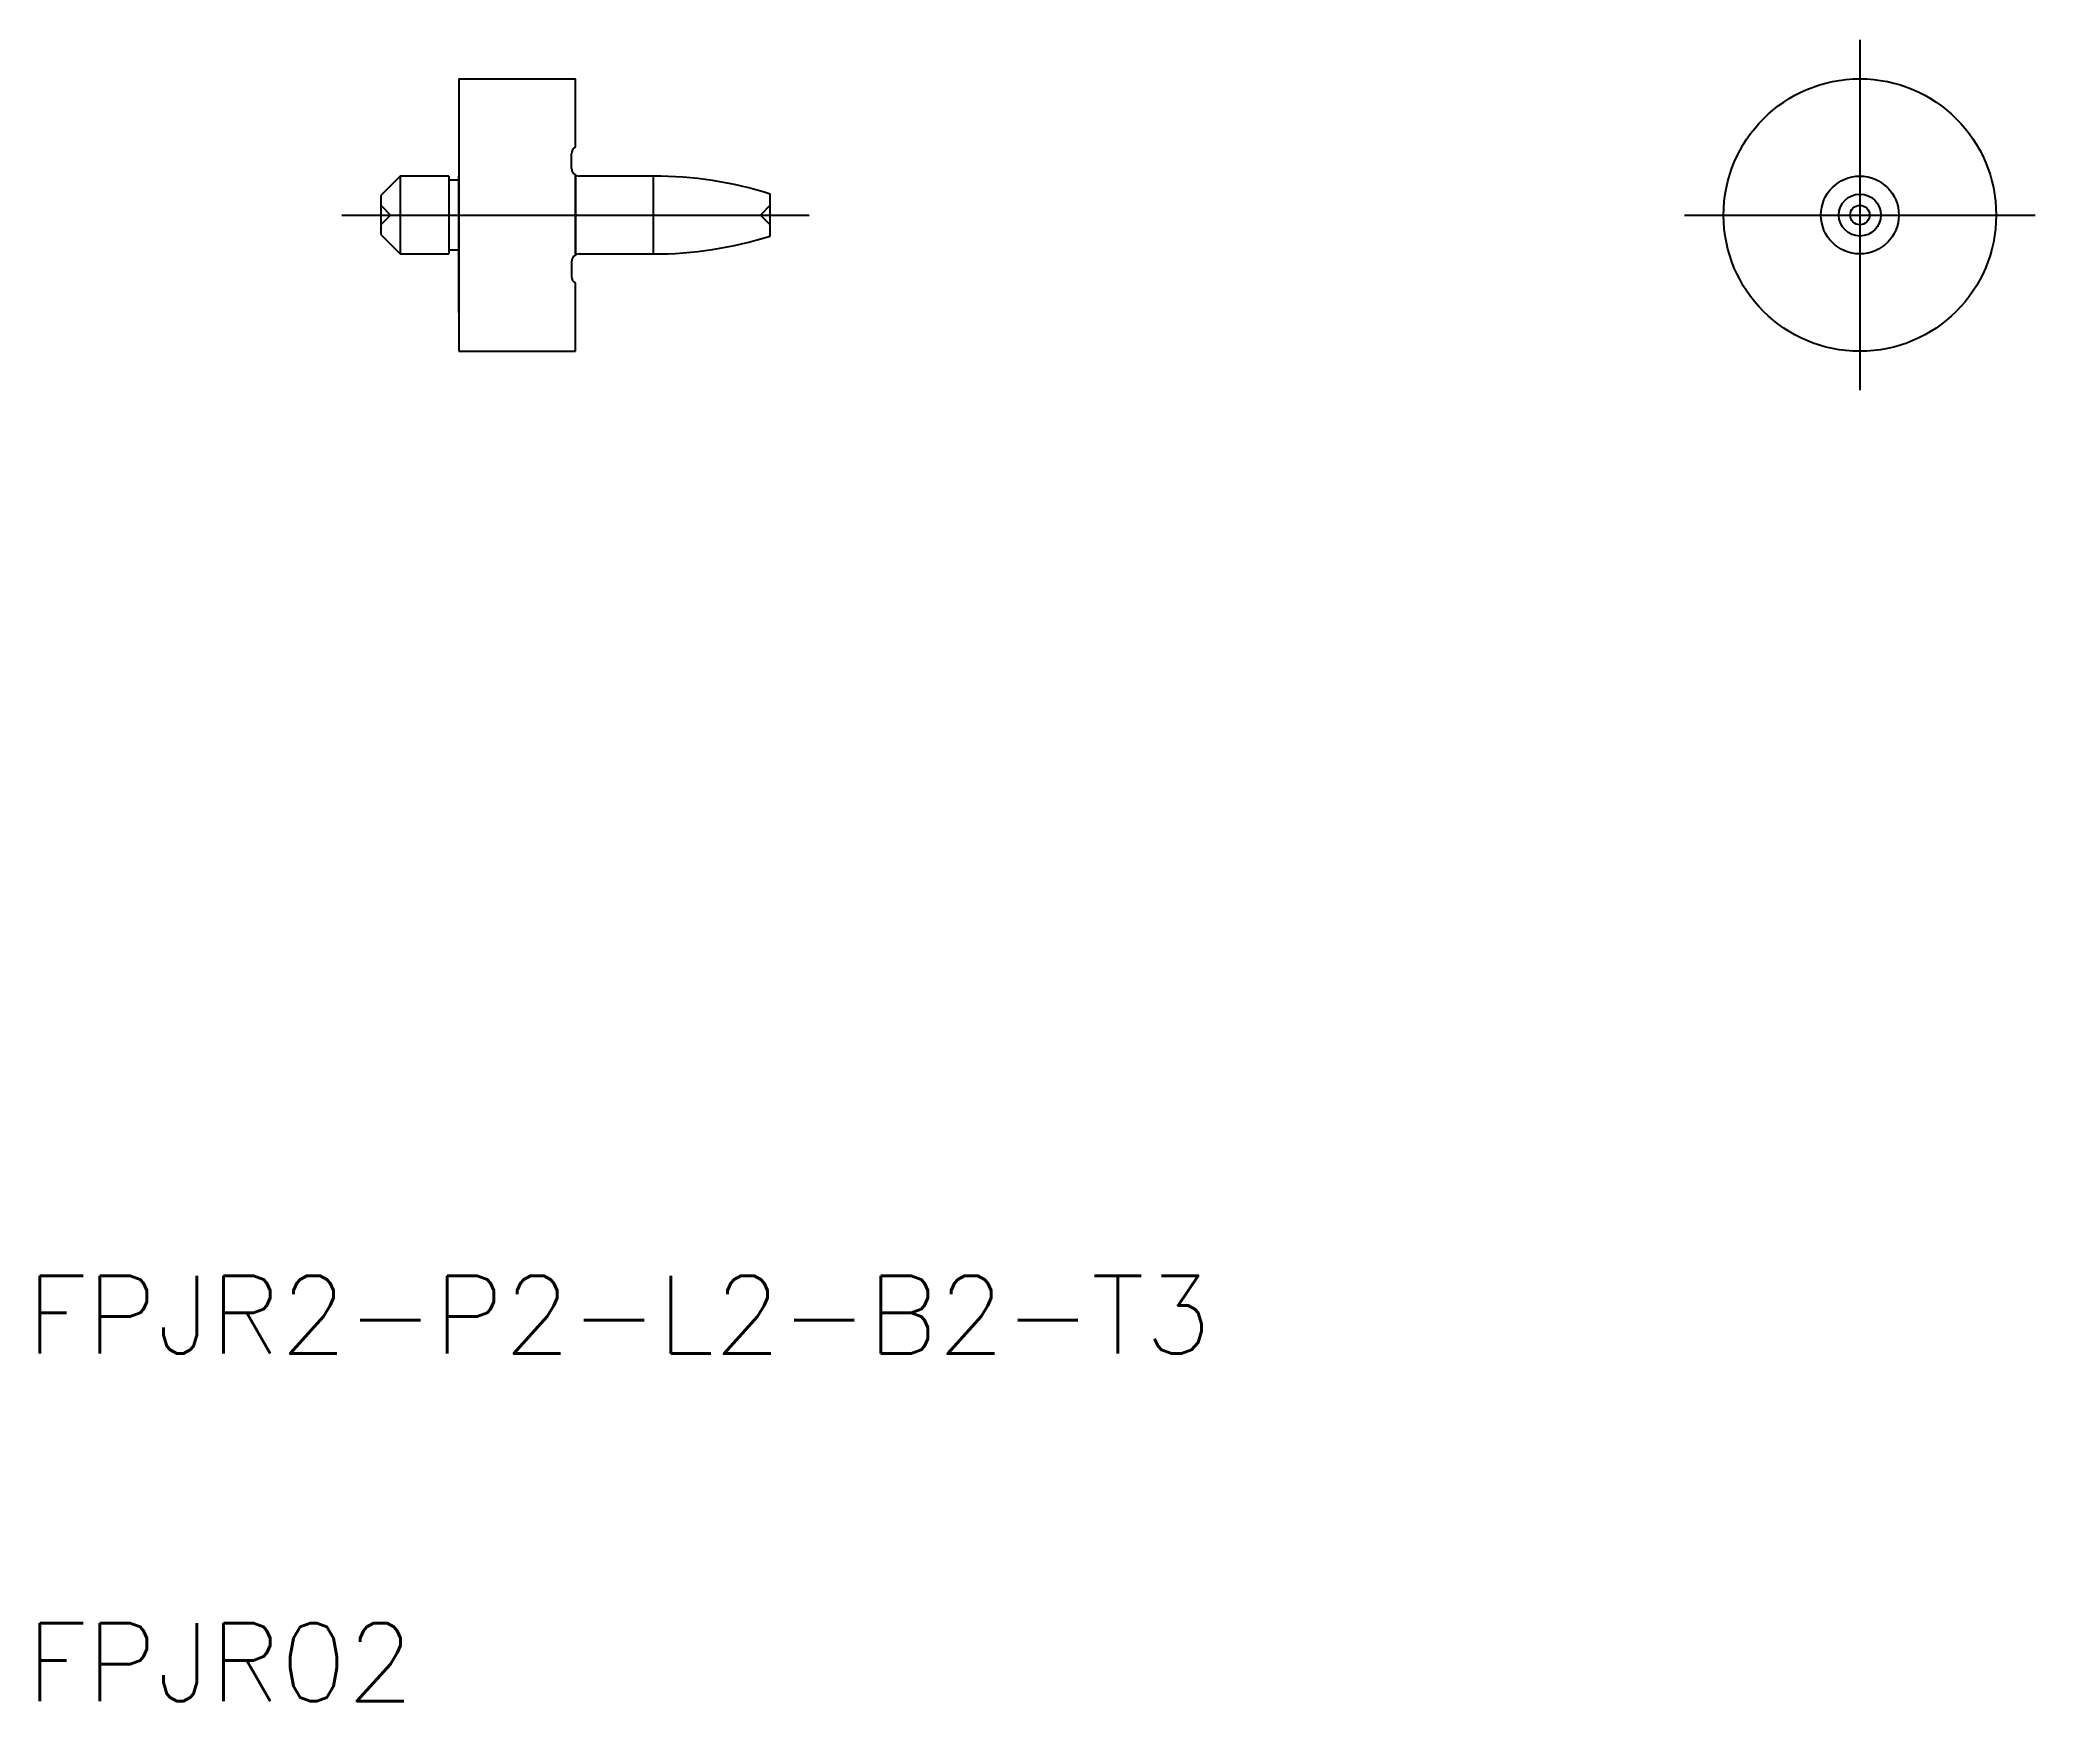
# Model space of a CAD drawing. Extents: x 66 to 117.2, y 134.2 to 176.9.
import ezdxf

# ---------------------------------------------------------------- set-up
doc = ezdxf.new("R2010")
doc.units = 0
doc.linetypes.add('CENTER', pattern=[17.5, 13, -1.5, 1.5, -1.5])
doc.linetypes.add('DASHED', pattern=[3.5, 2, -1.5])
doc.layers.get('0').update_dxf_attribs({"linetype": 'CONTINUOUS'})
doc.layers.add('CENTER', color=1, linetype='CENTER')
doc.styles.get("Standard").update_dxf_attribs({"font": 'txt.shx', "bigfont": '@extfont2.shx'})

msp = doc.modelspace()

# ---------------------------------------------------------------- linework, layer by layer
at = {"color": 7, "linetype": 'CONTINUOUS'}
for p, q in [((76.747, 175.885), (76.747, 168.885)), ((76.747, 175.885), (79.747, 175.885)), ((79.747, 174.135), (79.747, 175.885)), ((79.647, 173.585), (79.647, 173.961)), ((75.247, 173.385), (74.747, 172.885)), ((76.497, 173.385), (75.247, 173.385)), ((75.247, 173.385), (75.247, 171.385)), ((76.497, 173.385), (76.497, 171.385)), ((76.747, 173.285), (76.497, 173.285)), ((76.747, 169.885), (76.747, 173.385)), ((79.747, 171.358), (79.747, 173.411)), ((79.747, 173.385), (79.747, 171.385)), ((81.747, 173.385), (79.847, 173.385)), ((81.747, 171.385), (81.747, 173.385)), ((74.747, 172.885), (74.747, 171.885)), ((84.747, 171.845), (84.747, 172.924)), ((74.747, 171.885), (75.247, 171.385)), ((75.247, 171.385), (76.497, 171.385)), ((76.747, 171.485), (76.497, 171.485)), ((79.647, 171.185), (79.647, 170.808)), ((79.847, 171.385), (81.747, 171.385)), ((79.747, 168.885), (79.747, 170.635)), ((76.747, 168.885), (79.747, 168.885))]:
    msp.add_line(p, q, dxfattribs=at)
at = {"color": 3, "linetype": 'DASHED'}
for p, q in [((74.747, 172.635), (74.997, 172.385)), ((74.997, 172.385), (74.747, 172.135)), ((84.747, 172.635), (84.497, 172.385)), ((84.497, 172.385), (84.747, 172.135))]:
    msp.add_line(p, q, dxfattribs=at)
at = {"color": 7, "linetype": 'CONTINUOUS'}
for radius in [3.5, 1, 0.539, 0.25]:
    msp.add_circle((112.731, 172.385), radius, dxfattribs=at)
at = {"color": 3, "linetype": 'DASHED'}
msp.add_circle((112.731, 172.385), 1, dxfattribs=at)
at = {"color": 7, "linetype": 'CONTINUOUS'}
for centre, radius, start, end in [((79.847, 173.961), 0.2, 120, 180), ((79.847, 173.585), 0.2, 180, 270), ((81.747, 163.385), 10, 72.5424, 90), ((81.747, 181.385), 10, 270, 287.4576), ((79.847, 171.185), 0.2, 90, 180), ((79.847, 170.808), 0.2, 180, 240)]:
    msp.add_arc(centre, radius, start, end, dxfattribs=at)
at = {"layer": 'CENTER', "color": 1, "linetype": 'CENTER'}
for p, q in [((112.731, 176.885), (112.731, 167.885)), ((73.747, 172.385), (85.747, 172.385)), ((108.231, 172.385), (117.231, 172.385))]:
    msp.add_line(p, q, dxfattribs=at)

# ---------------------------------------------------------------- texts
at = {"color": 7, "linetype": 'CONTINUOUS'}
for s, p in [('FPJR2-P2-L2-B2-T3', (65.649, 143.138)), ('FPJR02', (65.649, 134.21))]:
    msp.add_text(s, height=2, dxfattribs=at).set_placement(p)

doc.saveas('drawing.dxf')
